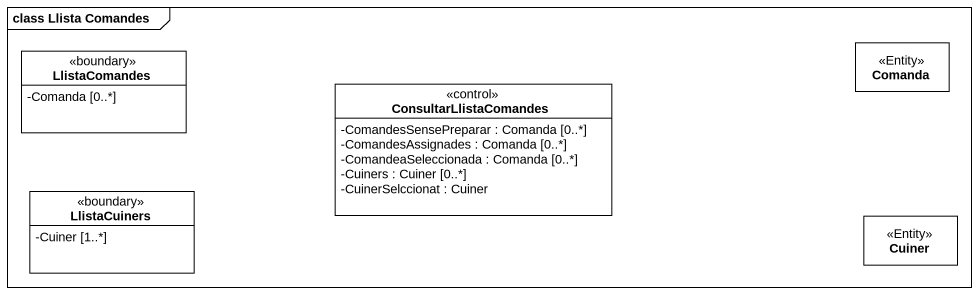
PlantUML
@startuml
mainframe class Llista Comandes
hide circle
hide empty members
skinparam classAttributeIconSize 0
class LlistaComandes <<boundary>> {
  -Comanda [0..*]
}
class Comanda <<Entity>>
class ConsultarLlistaComandes <<control>> {
  -ComandesSensePreparar : Comanda [0..*]
  -ComandesAssignades : Comanda [0..*]
  -ComandeaSeleccionada : Comanda [0..*]
  -Cuiners : Cuiner [0..*]
  -CuinerSelccionat : Cuiner
}
class LlistaCuiners <<boundary>> {
  -Cuiner [1..*]
}
class Cuiner <<Entity>>
@enduml
